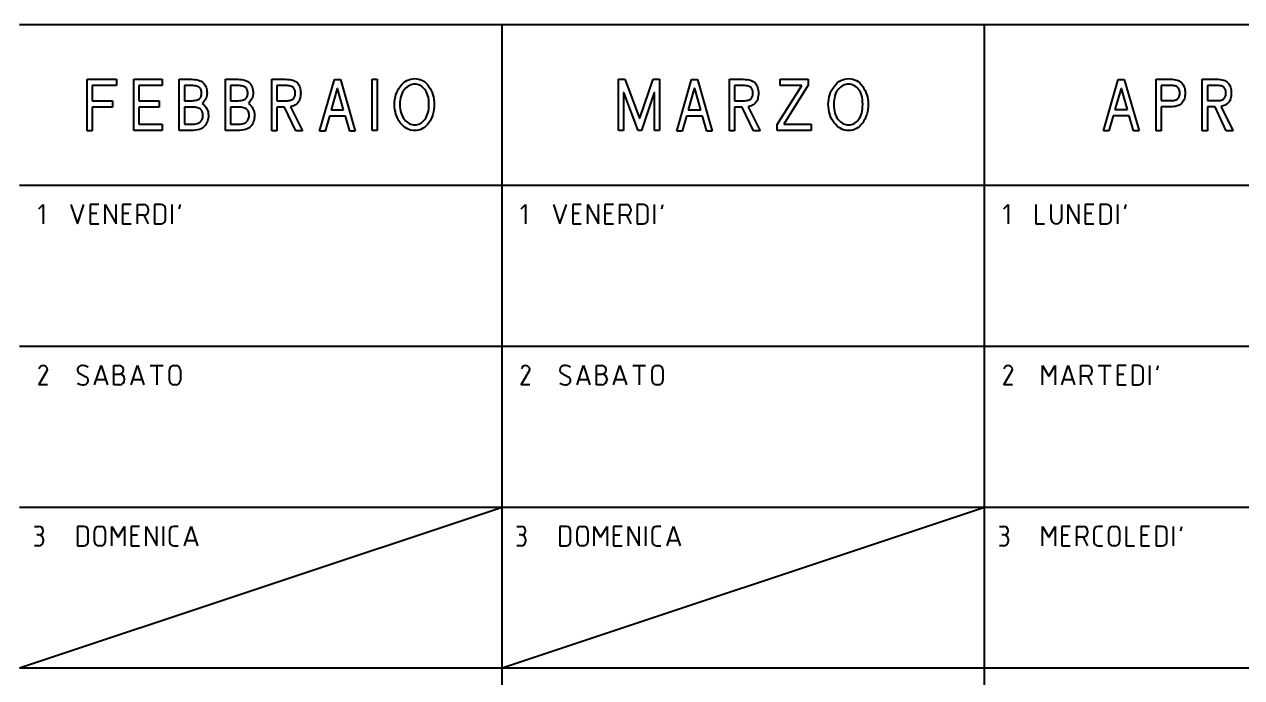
# Model space of a CAD drawing. Header units: millimetres. Extents: x 0 to 750, y -760 to 40.
# Drawn here: x 375.7 to 565, y -61.5 to 40 of the extents above; entities that cross this region are included whole.
import ezdxf

# ---------------------------------------------------------------- set-up
doc = ezdxf.new("R2010")
doc.units = ezdxf.units.MM
doc.layers.get('0').update_dxf_attribs({"lineweight": 40, "true_color": 0xffffff})

msp = doc.modelspace()

# ---------------------------------------------------------------- linework, layer by layer
for p, q in [((375, 40), (450, 40)), ((450, 40), (525, 40)), ((450, 15), (450, 40)), ((525, 40), (600, 40)), ((525, 15), (525, 40)), ((385.52, 23.44), (385.52, 31.47)), ((385.52, 31.47), (390.08, 31.47)), ((390.08, 30.52), (386.31, 30.52)), ((386.31, 30.52), (386.31, 28.13)), ((390.08, 31.47), (390.08, 30.52)), ((392.75, 23.51), (392.75, 31.47)), ((392.75, 31.47), (397.18, 31.47)), ((397.18, 30.52), (393.54, 30.52)), ((393.54, 30.52), (393.54, 28.13)), ((397.18, 31.47), (397.18, 30.52)), ((399.84, 23.51), (399.84, 31.46)), ((399.84, 31.46), (401.74, 31.46)), ((401.74, 30.49), (400.63, 30.49)), ((400.63, 30.49), (400.63, 28.13)), ((401.74, 31.46), (402.04, 31.45)), ((401.96, 30.49), (401.74, 30.49)), ((402.16, 30.47), (401.96, 30.49)), ((402.04, 31.45), (402.32, 31.43)), ((402.35, 30.45), (402.16, 30.47)), ((402.32, 31.43), (402.58, 31.38)), ((402.51, 30.42), (402.35, 30.45)), ((402.66, 30.37), (402.51, 30.42)), ((402.58, 31.38), (402.82, 31.32)), ((402.79, 30.32), (402.66, 30.37)), ((402.9, 30.26), (402.79, 30.32)), ((402.82, 31.32), (403.04, 31.25)), ((403.04, 31.25), (403.23, 31.16)), ((403.23, 31.16), (403.41, 31.05)), ((403.41, 31.05), (403.56, 30.92)), ((403.56, 30.92), (403.7, 30.77)), ((403.7, 30.77), (403.82, 30.62)), ((403.82, 30.62), (403.92, 30.44)), ((403.92, 30.44), (404, 30.25)), ((407.02, 23.51), (407.02, 31.46)), ((407.02, 31.46), (408.92, 31.46)), ((408.91, 30.49), (407.81, 30.49)), ((407.81, 30.49), (407.81, 28.13)), ((409.14, 30.49), (408.91, 30.49)), ((408.92, 31.46), (409.22, 31.45)), ((409.34, 30.47), (409.14, 30.49)), ((409.22, 31.45), (409.5, 31.43)), ((409.53, 30.45), (409.34, 30.47)), ((409.5, 31.43), (409.76, 31.38)), ((409.69, 30.42), (409.53, 30.45)), ((409.84, 30.37), (409.69, 30.42)), ((409.76, 31.38), (409.99, 31.32)), ((409.97, 30.32), (409.84, 30.37)), ((410.07, 30.26), (409.97, 30.32)), ((409.99, 31.32), (410.21, 31.25)), ((410.21, 31.25), (410.41, 31.16)), ((410.41, 31.16), (410.59, 31.05)), ((410.59, 31.05), (410.74, 30.92)), ((410.74, 30.92), (410.88, 30.77)), ((410.88, 30.77), (411, 30.62)), ((411, 30.62), (411.1, 30.44)), ((411.1, 30.44), (411.18, 30.25)), ((414.2, 23.44), (414.2, 31.46)), ((414.2, 31.46), (416.35, 31.46)), ((416.35, 30.49), (414.99, 30.49)), ((414.99, 30.49), (414.99, 28.13)), ((416.35, 31.46), (416.67, 31.45)), ((416.58, 30.49), (416.35, 30.49)), ((416.78, 30.47), (416.58, 30.49)), ((416.67, 31.45), (416.96, 31.42)), ((416.97, 30.45), (416.78, 30.47)), ((416.96, 31.42), (417.23, 31.38)), ((417.13, 30.41), (416.97, 30.45)), ((417.28, 30.37), (417.13, 30.41)), ((417.23, 31.38), (417.48, 31.32)), ((417.4, 30.31), (417.28, 30.37)), ((417.5, 30.24), (417.4, 30.31)), ((417.48, 31.32), (417.69, 31.24)), ((417.69, 31.24), (417.88, 31.14)), ((417.88, 31.14), (418.05, 31.02)), ((418.05, 31.02), (418.19, 30.89)), ((418.19, 30.89), (418.31, 30.74)), ((418.31, 30.74), (418.42, 30.58)), ((418.42, 30.58), (418.51, 30.4)), ((418.51, 30.4), (418.58, 30.21)), ((421.65, 23.43), (423.94, 31.43)), ((423.94, 31.43), (424.88, 31.43)), ((424.88, 31.43), (427.17, 23.43)), ((429.84, 23.49), (429.84, 31.49)), ((429.84, 31.49), (430.62, 31.49)), ((430.62, 31.49), (430.62, 23.49)), ((433.98, 30.06), (434.19, 30.37)), ((434.19, 30.37), (434.43, 30.65)), ((434.43, 30.65), (434.68, 30.89)), ((434.68, 30.89), (434.94, 31.1)), ((434.94, 31.1), (435.21, 31.27)), ((435.21, 31.27), (435.5, 31.4)), ((435.4, 30.39), (435.21, 30.25)), ((435.6, 30.51), (435.4, 30.39)), ((435.5, 31.4), (435.8, 31.49)), ((435.8, 30.59), (435.6, 30.51)), ((435.8, 31.49), (436.12, 31.55)), ((436.01, 30.66), (435.8, 30.59)), ((436.23, 30.7), (436.01, 30.66)), ((436.12, 31.55), (436.45, 31.57)), ((436.45, 30.71), (436.23, 30.7)), ((436.45, 31.57), (436.77, 31.55)), ((436.66, 30.7), (436.45, 30.71)), ((436.88, 30.66), (436.66, 30.7)), ((436.77, 31.55), (437.08, 31.49)), ((437.08, 30.59), (436.88, 30.66)), ((437.08, 31.49), (437.38, 31.4)), ((437.28, 30.51), (437.08, 30.59)), ((437.47, 30.39), (437.28, 30.51)), ((437.38, 31.4), (437.66, 31.27)), ((437.65, 30.25), (437.47, 30.39)), ((437.66, 31.27), (437.93, 31.1)), ((437.93, 31.1), (438.17, 30.89)), ((438.17, 30.89), (438.41, 30.65)), ((438.41, 30.65), (438.63, 30.37)), ((438.63, 30.37), (438.83, 30.06)), ((468.09, 23.49), (468.09, 31.49)), ((468.09, 31.49), (469.09, 31.49)), ((469.09, 31.49), (471.36, 25.44)), ((471.45, 25.44), (473.49, 31.49)), ((473.49, 31.49), (474.49, 31.49)), ((474.49, 31.49), (474.49, 23.49)), ((477.16, 23.43), (479.44, 31.43)), ((479.44, 31.43), (480.39, 31.43)), ((480.39, 31.43), (482.68, 23.43)), ((485.35, 23.44), (485.35, 31.46)), ((485.35, 31.46), (487.5, 31.46)), ((487.5, 30.49), (486.13, 30.49)), ((486.13, 30.49), (486.13, 28.13)), ((487.5, 31.46), (487.81, 31.45)), ((487.72, 30.49), (487.5, 30.49)), ((487.93, 30.47), (487.72, 30.49)), ((487.81, 31.45), (488.11, 31.42)), ((488.11, 30.45), (487.93, 30.47)), ((488.11, 31.42), (488.38, 31.38)), ((488.28, 30.41), (488.11, 30.45)), ((488.42, 30.37), (488.28, 30.41)), ((488.38, 31.38), (488.62, 31.32)), ((488.54, 30.31), (488.42, 30.37)), ((488.65, 30.24), (488.54, 30.31)), ((488.62, 31.32), (488.83, 31.24)), ((488.83, 31.24), (489.03, 31.14)), ((489.03, 31.14), (489.2, 31.02)), ((489.2, 31.02), (489.34, 30.89)), ((489.34, 30.89), (489.46, 30.74)), ((489.46, 30.74), (489.56, 30.58)), ((489.56, 30.58), (489.65, 30.4)), ((489.65, 30.4), (489.72, 30.21)), ((492.79, 24.44), (496.6, 30.49)), ((493.24, 31.46), (497.61, 31.46)), ((493.24, 30.49), (493.24, 31.46)), ((496.6, 30.49), (493.24, 30.49)), ((497.61, 30.53), (493.81, 24.47)), ((497.61, 31.46), (497.61, 30.53)), ((501.42, 30.06), (501.63, 30.37)), ((501.63, 30.37), (501.87, 30.65)), ((501.87, 30.65), (502.11, 30.89)), ((502.11, 30.89), (502.37, 31.1)), ((502.37, 31.1), (502.65, 31.27)), ((502.83, 30.39), (502.64, 30.25)), ((502.65, 31.27), (502.94, 31.4)), ((503.03, 30.51), (502.83, 30.39)), ((502.94, 31.4), (503.24, 31.49)), ((503.23, 30.59), (503.03, 30.51)), ((503.44, 30.66), (503.23, 30.59)), ((503.24, 31.49), (503.55, 31.55)), ((503.66, 30.7), (503.44, 30.66)), ((503.55, 31.55), (503.88, 31.57)), ((503.88, 30.71), (503.66, 30.7)), ((503.88, 31.57), (504.21, 31.55)), ((504.1, 30.7), (503.88, 30.71)), ((504.31, 30.66), (504.1, 30.7)), ((504.21, 31.55), (504.51, 31.49)), ((504.51, 30.59), (504.31, 30.66)), ((504.51, 31.49), (504.81, 31.4)), ((504.71, 30.51), (504.51, 30.59)), ((504.9, 30.39), (504.71, 30.51)), ((504.81, 31.4), (505.09, 31.27)), ((505.08, 30.25), (504.9, 30.39)), ((505.09, 31.27), (505.36, 31.1)), ((505.36, 31.1), (505.61, 30.89)), ((505.61, 30.89), (505.84, 30.65)), ((505.84, 30.65), (506.07, 30.37)), ((506.07, 30.37), (506.26, 30.06)), ((543.49, 23.45), (545.78, 31.45)), ((545.78, 31.45), (546.73, 31.45)), ((546.73, 31.45), (549.02, 23.45)), ((551.68, 23.46), (551.68, 31.48)), ((551.68, 31.48), (553.83, 31.48)), ((553.83, 30.51), (552.47, 30.51)), ((552.47, 30.51), (552.47, 28.15)), ((553.83, 31.48), (554.16, 31.47)), ((554.06, 30.51), (553.83, 30.51)), ((554.27, 30.49), (554.06, 30.51)), ((554.16, 31.47), (554.45, 31.45)), ((554.45, 30.47), (554.27, 30.49)), ((554.45, 31.45), (554.71, 31.4)), ((554.61, 30.43), (554.45, 30.47)), ((554.76, 30.39), (554.61, 30.43)), ((554.71, 31.4), (554.96, 31.34)), ((554.88, 30.33), (554.76, 30.39)), ((554.98, 30.26), (554.88, 30.33)), ((554.96, 31.34), (555.17, 31.26)), ((555.17, 31.26), (555.37, 31.16)), ((555.37, 31.16), (555.54, 31.04)), ((555.54, 31.04), (555.68, 30.91)), ((555.68, 30.91), (555.8, 30.76)), ((555.8, 30.76), (555.9, 30.6)), ((555.9, 30.6), (555.99, 30.42)), ((555.99, 30.42), (556.07, 30.23)), ((558.86, 23.46), (558.86, 31.48)), ((558.86, 31.48), (561.01, 31.48)), ((561.01, 30.51), (559.64, 30.51)), ((559.64, 30.51), (559.64, 28.15)), ((561.01, 31.48), (561.33, 31.47)), ((561.24, 30.51), (561.01, 30.51)), ((561.44, 30.49), (561.24, 30.51)), ((561.33, 31.47), (561.62, 31.45)), ((561.63, 30.47), (561.44, 30.49)), ((561.62, 31.45), (561.89, 31.4)), ((561.79, 30.43), (561.63, 30.47)), ((561.93, 30.39), (561.79, 30.43)), ((561.89, 31.4), (562.14, 31.34)), ((562.06, 30.33), (561.93, 30.39)), ((562.16, 30.26), (562.06, 30.33)), ((562.14, 31.34), (562.35, 31.26)), ((562.35, 31.26), (562.54, 31.16)), ((562.54, 31.16), (562.71, 31.04)), ((562.71, 31.04), (562.85, 30.91)), ((562.85, 30.91), (562.97, 30.76)), ((562.97, 30.76), (563.08, 30.6)), ((563.08, 30.6), (563.17, 30.42)), ((563.17, 30.42), (563.24, 30.23)), ((402.88, 28.36), (402.97, 28.43)), ((402.99, 30.19), (402.9, 30.26)), ((402.97, 28.43), (403.06, 28.51)), ((403.06, 30.11), (402.99, 30.19)), ((403.13, 30.02), (403.06, 30.11)), ((403.06, 28.51), (403.12, 28.6)), ((403.12, 28.6), (403.18, 28.7)), ((403.18, 29.92), (403.13, 30.02)), ((403.23, 29.82), (403.18, 29.92)), ((403.18, 28.7), (403.23, 28.81)), ((403.26, 29.7), (403.23, 29.82)), ((403.23, 28.81), (403.26, 28.92)), ((403.29, 29.58), (403.26, 29.7)), ((403.26, 28.92), (403.29, 29.04)), ((403.3, 29.45), (403.29, 29.58)), ((403.29, 29.04), (403.3, 29.17)), ((403.31, 29.31), (403.3, 29.45)), ((403.3, 29.17), (403.31, 29.31)), ((403.96, 28.49), (403.85, 28.29)), ((404.04, 28.69), (403.96, 28.49)), ((404, 30.25), (404.06, 30.04)), ((404.1, 28.9), (404.04, 28.69)), ((404.06, 30.04), (404.11, 29.82)), ((404.13, 29.11), (404.1, 28.9)), ((404.11, 29.82), (404.14, 29.58)), ((404.15, 29.33), (404.13, 29.11)), ((404.14, 29.58), (404.15, 29.33)), ((410.06, 28.36), (410.15, 28.43)), ((410.16, 30.19), (410.07, 30.26)), ((410.15, 28.43), (410.23, 28.51)), ((410.24, 30.11), (410.16, 30.19)), ((410.23, 28.51), (410.3, 28.6)), ((410.31, 30.02), (410.24, 30.11)), ((410.3, 28.6), (410.35, 28.7)), ((410.36, 29.92), (410.31, 30.02)), ((410.35, 28.7), (410.41, 28.81)), ((410.41, 29.82), (410.36, 29.92)), ((410.44, 29.7), (410.41, 29.82)), ((410.41, 28.81), (410.44, 28.92)), ((410.46, 29.58), (410.44, 29.7)), ((410.44, 28.92), (410.46, 29.04)), ((410.48, 29.45), (410.46, 29.58)), ((410.46, 29.04), (410.48, 29.17)), ((410.49, 29.31), (410.48, 29.45)), ((410.48, 29.17), (410.49, 29.31)), ((411.14, 28.49), (411.03, 28.29)), ((411.22, 28.69), (411.14, 28.49)), ((411.18, 30.25), (411.24, 30.04)), ((411.28, 28.9), (411.22, 28.69)), ((411.24, 30.04), (411.29, 29.82)), ((411.31, 29.11), (411.28, 28.9)), ((411.29, 29.82), (411.32, 29.58)), ((411.33, 29.33), (411.31, 29.11)), ((411.32, 29.58), (411.33, 29.33)), ((417.59, 30.17), (417.5, 30.24)), ((417.5, 28.38), (417.59, 28.45)), ((417.65, 30.08), (417.59, 30.17)), ((417.59, 28.45), (417.65, 28.54)), ((417.71, 29.99), (417.65, 30.08)), ((417.65, 28.54), (417.71, 28.63)), ((417.76, 29.89), (417.71, 29.99)), ((417.71, 28.63), (417.76, 28.73)), ((417.8, 29.79), (417.76, 29.89)), ((417.76, 28.73), (417.8, 28.83)), ((417.83, 29.68), (417.8, 29.79)), ((417.8, 28.83), (417.83, 28.94)), ((417.86, 29.56), (417.83, 29.68)), ((417.83, 28.94), (417.86, 29.06)), ((417.87, 29.44), (417.86, 29.56)), ((417.86, 29.06), (417.87, 29.18)), ((417.87, 29.31), (417.87, 29.44)), ((417.87, 29.18), (417.87, 29.31)), ((418.6, 28.43), (418.54, 28.25)), ((418.58, 30.21), (418.64, 30.01)), ((418.65, 28.63), (418.6, 28.43)), ((418.64, 30.01), (418.68, 29.79)), ((418.68, 28.84), (418.65, 28.63)), ((418.68, 29.79), (418.7, 29.56)), ((418.7, 29.07), (418.68, 28.84)), ((418.7, 29.56), (418.71, 29.31)), ((418.71, 29.31), (418.7, 29.07)), ((424.38, 30.03), (423.43, 26.73)), ((424.44, 30.03), (424.38, 30.03)), ((425.38, 26.73), (424.44, 30.03)), ((433.35, 28.35), (433.42, 28.72)), ((433.42, 28.72), (433.51, 29.07)), ((433.51, 29.07), (433.64, 29.41)), ((433.64, 29.41), (433.8, 29.74)), ((433.8, 29.74), (433.98, 30.06)), ((434.23, 28.61), (434.17, 28.29)), ((434.31, 28.91), (434.23, 28.61)), ((434.41, 29.19), (434.31, 28.91)), ((434.53, 29.45), (434.41, 29.19)), ((434.67, 29.69), (434.53, 29.45)), ((434.84, 29.9), (434.67, 29.69)), ((435.02, 30.09), (434.84, 29.9)), ((435.21, 30.25), (435.02, 30.09)), ((437.82, 30.09), (437.65, 30.25)), ((437.99, 29.9), (437.82, 30.09)), ((438.14, 29.69), (437.99, 29.9)), ((438.27, 29.45), (438.14, 29.69)), ((438.38, 29.2), (438.27, 29.45)), ((438.47, 28.92), (438.38, 29.2)), ((438.55, 28.62), (438.47, 28.92)), ((438.6, 28.3), (438.55, 28.62)), ((438.83, 30.06), (439, 29.74)), ((439, 29.74), (439.15, 29.41)), ((439.15, 29.41), (439.26, 29.07)), ((439.26, 29.07), (439.36, 28.72)), ((439.36, 28.72), (439.42, 28.35)), ((468.93, 29.41), (468.88, 29.41)), ((468.88, 29.41), (468.88, 23.49)), ((471.14, 23.52), (468.93, 29.41)), ((473.65, 29.41), (471.67, 23.52)), ((473.71, 29.41), (473.65, 29.41)), ((473.71, 23.49), (473.71, 29.41)), ((479.89, 30.03), (478.94, 26.73)), ((479.95, 30.03), (479.89, 30.03)), ((480.89, 26.73), (479.95, 30.03)), ((488.73, 30.17), (488.65, 30.24)), ((488.65, 28.38), (488.73, 28.45)), ((488.79, 30.08), (488.73, 30.17)), ((488.73, 28.45), (488.79, 28.54)), ((488.85, 29.99), (488.79, 30.08)), ((488.79, 28.54), (488.85, 28.63)), ((488.9, 29.89), (488.85, 29.99)), ((488.85, 28.63), (488.9, 28.73)), ((488.94, 29.79), (488.9, 29.89)), ((488.9, 28.73), (488.94, 28.83)), ((488.98, 29.68), (488.94, 29.79)), ((488.94, 28.83), (488.98, 28.94)), ((489, 29.56), (488.98, 29.68)), ((488.98, 28.94), (489, 29.06)), ((489.01, 29.44), (489, 29.56)), ((489, 29.06), (489.01, 29.18)), ((489.01, 29.31), (489.01, 29.44)), ((489.01, 29.18), (489.01, 29.31)), ((489.75, 28.43), (489.69, 28.25)), ((489.72, 30.21), (489.78, 30.01)), ((489.79, 28.63), (489.75, 28.43)), ((489.78, 30.01), (489.82, 29.79)), ((489.83, 28.84), (489.79, 28.63)), ((489.82, 29.79), (489.85, 29.56)), ((489.85, 29.07), (489.83, 28.84)), ((489.85, 29.56), (489.86, 29.31)), ((489.86, 29.31), (489.85, 29.07)), ((500.78, 28.35), (500.85, 28.72)), ((500.85, 28.72), (500.95, 29.07)), ((500.95, 29.07), (501.08, 29.41)), ((501.08, 29.41), (501.24, 29.74)), ((501.24, 29.74), (501.42, 30.06)), ((501.66, 28.61), (501.61, 28.29)), ((501.74, 28.91), (501.66, 28.61)), ((501.84, 29.19), (501.74, 28.91)), ((501.96, 29.45), (501.84, 29.19)), ((502.11, 29.69), (501.96, 29.45)), ((502.27, 29.9), (502.11, 29.69)), ((502.45, 30.09), (502.27, 29.9)), ((502.64, 30.25), (502.45, 30.09)), ((505.25, 30.09), (505.08, 30.25)), ((505.42, 29.9), (505.25, 30.09)), ((505.57, 29.69), (505.42, 29.9)), ((505.71, 29.45), (505.57, 29.69)), ((505.82, 29.2), (505.71, 29.45)), ((505.91, 28.92), (505.82, 29.2)), ((505.98, 28.62), (505.91, 28.92)), ((506.03, 28.3), (505.98, 28.62)), ((506.26, 30.06), (506.43, 29.74)), ((506.43, 29.74), (506.58, 29.41)), ((506.58, 29.41), (506.7, 29.07)), ((506.7, 29.07), (506.79, 28.72)), ((506.79, 28.72), (506.86, 28.35)), ((546.22, 30.05), (545.28, 26.75)), ((546.28, 30.05), (546.22, 30.05)), ((547.23, 26.75), (546.28, 30.05)), ((554.88, 28.33), (554.98, 28.4)), ((555.07, 30.19), (554.98, 30.26)), ((554.98, 28.4), (555.07, 28.47)), ((555.13, 30.1), (555.07, 30.19)), ((555.07, 28.47), (555.13, 28.56)), ((555.19, 30.01), (555.13, 30.1)), ((555.13, 28.56), (555.19, 28.65)), ((555.24, 29.91), (555.19, 30.01)), ((555.19, 28.65), (555.24, 28.75)), ((555.28, 29.81), (555.24, 29.91)), ((555.24, 28.75), (555.28, 28.85)), ((555.31, 29.7), (555.28, 29.81)), ((555.28, 28.85), (555.31, 28.96)), ((555.34, 29.58), (555.31, 29.7)), ((555.31, 28.96), (555.34, 29.08)), ((555.35, 29.46), (555.34, 29.58)), ((555.34, 29.08), (555.35, 29.2)), ((555.35, 29.33), (555.35, 29.46)), ((555.35, 29.2), (555.35, 29.33)), ((556.07, 28.43), (555.99, 28.24)), ((556.07, 30.23), (556.12, 30.03)), ((556.12, 28.63), (556.07, 28.43)), ((556.12, 30.03), (556.16, 29.81)), ((556.16, 28.85), (556.12, 28.63)), ((556.16, 29.81), (556.18, 29.58)), ((556.18, 29.08), (556.16, 28.85)), ((556.18, 29.58), (556.19, 29.33)), ((556.19, 29.33), (556.18, 29.08)), ((562.06, 28.33), (562.16, 28.4)), ((562.25, 30.19), (562.16, 30.26)), ((562.16, 28.4), (562.25, 28.47)), ((562.31, 30.1), (562.25, 30.19)), ((562.25, 28.47), (562.31, 28.56)), ((562.37, 30.01), (562.31, 30.1)), ((562.31, 28.56), (562.37, 28.65)), ((562.42, 29.91), (562.37, 30.01)), ((562.37, 28.65), (562.42, 28.75)), ((562.46, 29.81), (562.42, 29.91)), ((562.42, 28.75), (562.46, 28.85)), ((562.49, 29.7), (562.46, 29.81)), ((562.46, 28.85), (562.49, 28.96)), ((562.51, 29.58), (562.49, 29.7)), ((562.49, 28.96), (562.51, 29.08)), ((562.53, 29.46), (562.51, 29.58)), ((562.51, 29.08), (562.53, 29.2)), ((562.53, 29.33), (562.53, 29.46)), ((562.53, 29.2), (562.53, 29.33)), ((563.26, 28.45), (563.2, 28.27)), ((563.24, 30.23), (563.3, 30.03)), ((563.31, 28.65), (563.26, 28.45)), ((563.3, 30.03), (563.34, 29.81)), ((563.34, 28.86), (563.31, 28.65)), ((563.34, 29.81), (563.36, 29.58)), ((563.36, 29.09), (563.34, 28.86)), ((563.36, 29.58), (563.37, 29.33)), ((563.37, 29.33), (563.36, 29.09)), ((386.31, 28.13), (389.46, 28.13)), ((389.46, 27.16), (386.31, 27.16)), ((386.31, 27.16), (386.31, 23.44)), ((389.46, 28.13), (389.46, 27.16)), ((393.54, 28.13), (396.69, 28.13)), ((396.69, 27.16), (393.54, 27.16)), ((393.54, 27.16), (393.54, 24.47)), ((396.69, 28.13), (396.69, 27.16)), ((400.63, 28.13), (401.57, 28.13)), ((401.57, 27.16), (400.63, 27.16)), ((400.63, 27.16), (400.63, 24.47)), ((401.57, 28.13), (401.83, 28.13)), ((401.83, 27.16), (401.57, 27.16)), ((401.83, 28.13), (402.06, 28.15)), ((402.06, 27.14), (401.83, 27.16)), ((402.06, 28.15), (402.27, 28.17)), ((402.28, 27.12), (402.06, 27.14)), ((402.27, 28.17), (402.46, 28.2)), ((402.48, 27.08), (402.28, 27.12)), ((402.46, 28.2), (402.62, 28.25)), ((402.66, 27.04), (402.48, 27.08)), ((402.62, 28.25), (402.76, 28.3)), ((402.82, 26.99), (402.66, 27.04)), ((402.76, 28.3), (402.88, 28.36)), ((402.96, 26.92), (402.82, 26.99)), ((403.08, 26.85), (402.96, 26.92)), ((403.18, 26.77), (403.08, 26.85)), ((403.27, 26.67), (403.18, 26.77)), ((403.35, 26.57), (403.27, 26.67)), ((403.41, 26.45), (403.35, 26.57)), ((403.58, 27.91), (403.4, 27.72)), ((403.4, 27.72), (403.63, 27.53)), ((403.73, 28.1), (403.58, 27.91)), ((403.63, 27.53), (403.82, 27.33)), ((403.85, 28.29), (403.73, 28.1)), ((403.82, 27.33), (403.98, 27.12)), ((403.98, 27.12), (404.12, 26.9)), ((404.12, 26.9), (404.22, 26.66)), ((404.22, 26.66), (404.3, 26.42)), ((407.81, 28.13), (408.75, 28.13)), ((408.75, 27.16), (407.81, 27.16)), ((407.81, 27.16), (407.81, 24.47)), ((408.75, 28.13), (409, 28.13)), ((409, 27.16), (408.75, 27.16)), ((409, 28.13), (409.24, 28.15)), ((409.24, 27.14), (409, 27.16)), ((409.24, 28.15), (409.44, 28.17)), ((409.46, 27.12), (409.24, 27.14)), ((409.44, 28.17), (409.64, 28.2)), ((409.66, 27.08), (409.46, 27.12)), ((409.64, 28.2), (409.8, 28.25)), ((409.84, 27.04), (409.66, 27.08)), ((409.8, 28.25), (409.94, 28.3)), ((410, 26.99), (409.84, 27.04)), ((409.94, 28.3), (410.06, 28.36)), ((410.14, 26.92), (410, 26.99)), ((410.26, 26.85), (410.14, 26.92)), ((410.36, 26.77), (410.26, 26.85)), ((410.45, 26.67), (410.36, 26.77)), ((410.53, 26.57), (410.45, 26.67)), ((410.59, 26.45), (410.53, 26.57)), ((410.75, 27.91), (410.58, 27.72)), ((410.58, 27.72), (410.81, 27.53)), ((410.91, 28.1), (410.75, 27.91)), ((410.81, 27.53), (411, 27.33)), ((411.03, 28.29), (410.91, 28.1)), ((411, 27.33), (411.16, 27.12)), ((411.16, 27.12), (411.29, 26.9)), ((411.29, 26.9), (411.4, 26.66)), ((411.4, 26.66), (411.48, 26.42)), ((414.99, 28.13), (416.35, 28.13)), ((416.18, 27.16), (414.99, 27.16)), ((414.99, 27.16), (414.99, 23.44)), ((417.93, 23.44), (416.18, 27.16)), ((416.35, 28.13), (416.58, 28.13)), ((416.58, 28.13), (416.78, 28.15)), ((416.78, 28.15), (416.97, 28.17)), ((416.97, 28.17), (417.13, 28.21)), ((417.28, 27.25), (417.1, 27.21)), ((417.1, 27.21), (418.98, 23.44)), ((417.13, 28.21), (417.28, 28.26)), ((417.28, 28.26), (417.4, 28.31)), ((417.45, 27.3), (417.28, 27.25)), ((417.4, 28.31), (417.5, 28.38)), ((417.61, 27.36), (417.45, 27.3)), ((417.76, 27.43), (417.61, 27.36)), ((417.9, 27.51), (417.76, 27.43)), ((418.03, 27.6), (417.9, 27.51)), ((418.16, 27.71), (418.03, 27.6)), ((418.27, 27.82), (418.16, 27.71)), ((418.38, 27.95), (418.27, 27.82)), ((418.46, 28.09), (418.38, 27.95)), ((418.54, 28.25), (418.46, 28.09)), ((423.43, 26.73), (425.38, 26.73)), ((433.29, 27.59), (433.3, 27.98)), ((433.3, 27.18), (433.29, 27.59)), ((433.3, 27.98), (433.35, 28.35)), ((433.35, 26.78), (433.3, 27.18)), ((433.42, 26.39), (433.35, 26.78)), ((434.14, 27.95), (434.13, 27.58)), ((434.13, 27.58), (434.14, 27.2)), ((434.17, 28.29), (434.14, 27.95)), ((434.14, 27.2), (434.17, 26.85)), ((434.17, 26.85), (434.23, 26.52)), ((434.23, 26.52), (434.31, 26.21)), ((438.47, 26.22), (438.55, 26.52)), ((438.55, 26.52), (438.6, 26.86)), ((438.63, 27.95), (438.6, 28.3)), ((438.6, 26.86), (438.63, 27.21)), ((438.64, 27.59), (438.63, 27.95)), ((438.63, 27.21), (438.64, 27.59)), ((439.42, 26.77), (439.36, 26.39)), ((439.42, 28.35), (439.46, 27.97)), ((439.46, 27.17), (439.42, 26.77)), ((439.46, 27.97), (439.48, 27.58)), ((439.48, 27.58), (439.46, 27.17)), ((478.94, 26.73), (480.89, 26.73)), ((486.13, 28.13), (487.5, 28.13)), ((487.33, 27.16), (486.13, 27.16)), ((486.13, 27.16), (486.13, 23.44)), ((489.08, 23.44), (487.33, 27.16)), ((487.5, 28.13), (487.72, 28.13)), ((487.72, 28.13), (487.93, 28.15)), ((487.93, 28.15), (488.11, 28.17)), ((488.11, 28.17), (488.28, 28.21)), ((488.42, 27.25), (488.24, 27.21)), ((488.24, 27.21), (490.13, 23.44)), ((488.28, 28.21), (488.42, 28.26)), ((488.42, 28.26), (488.54, 28.31)), ((488.59, 27.3), (488.42, 27.25)), ((488.54, 28.31), (488.65, 28.38)), ((488.75, 27.36), (488.59, 27.3)), ((488.9, 27.43), (488.75, 27.36)), ((489.05, 27.51), (488.9, 27.43)), ((489.18, 27.6), (489.05, 27.51)), ((489.3, 27.71), (489.18, 27.6)), ((489.42, 27.82), (489.3, 27.71)), ((489.52, 27.95), (489.42, 27.82)), ((489.61, 28.09), (489.52, 27.95)), ((489.69, 28.25), (489.61, 28.09)), ((500.72, 27.59), (500.74, 27.98)), ((500.74, 27.18), (500.72, 27.59)), ((500.74, 27.98), (500.78, 28.35)), ((500.78, 26.78), (500.74, 27.18)), ((500.85, 26.39), (500.78, 26.78)), ((501.57, 27.95), (501.56, 27.58)), ((501.56, 27.58), (501.57, 27.2)), ((501.61, 28.29), (501.57, 27.95)), ((501.57, 27.2), (501.61, 26.85)), ((501.61, 26.85), (501.66, 26.52)), ((501.66, 26.52), (501.74, 26.21)), ((505.91, 26.22), (505.98, 26.52)), ((505.98, 26.52), (506.03, 26.86)), ((506.06, 27.95), (506.03, 28.3)), ((506.03, 26.86), (506.06, 27.21)), ((506.07, 27.59), (506.06, 27.95)), ((506.06, 27.21), (506.07, 27.59)), ((506.86, 26.77), (506.79, 26.39)), ((506.86, 28.35), (506.9, 27.97)), ((506.9, 27.17), (506.86, 26.77)), ((506.9, 27.97), (506.91, 27.58)), ((506.91, 27.58), (506.9, 27.17)), ((545.28, 26.75), (547.23, 26.75)), ((552.47, 28.15), (553.83, 28.15)), ((553.83, 27.18), (552.47, 27.18)), ((552.47, 27.18), (552.47, 23.46)), ((553.83, 28.15), (554.06, 28.15)), ((554.15, 27.19), (553.83, 27.18)), ((554.06, 28.15), (554.27, 28.17)), ((554.44, 27.22), (554.15, 27.19)), ((554.27, 28.17), (554.45, 28.19)), ((554.71, 27.26), (554.44, 27.22)), ((554.45, 28.19), (554.61, 28.23)), ((554.61, 28.23), (554.76, 28.28)), ((554.95, 27.32), (554.71, 27.26)), ((554.76, 28.28), (554.88, 28.33)), ((555.17, 27.4), (554.95, 27.32)), ((555.36, 27.5), (555.17, 27.4)), ((555.53, 27.62), (555.36, 27.5)), ((555.68, 27.75), (555.53, 27.62)), ((555.8, 27.9), (555.68, 27.75)), ((555.9, 28.06), (555.8, 27.9)), ((555.99, 28.24), (555.9, 28.06)), ((559.64, 28.15), (561.01, 28.15)), ((560.84, 27.18), (559.64, 27.18)), ((559.64, 27.18), (559.64, 23.46)), ((562.59, 23.46), (560.84, 27.18)), ((561.01, 28.15), (561.24, 28.15)), ((561.24, 28.15), (561.44, 28.17)), ((561.44, 28.17), (561.63, 28.19)), ((561.63, 28.19), (561.79, 28.23)), ((561.94, 27.27), (561.76, 27.23)), ((561.76, 27.23), (563.64, 23.46)), ((561.79, 28.23), (561.93, 28.28)), ((561.93, 28.28), (562.06, 28.33)), ((562.11, 27.32), (561.94, 27.27)), ((562.27, 27.38), (562.11, 27.32)), ((562.42, 27.45), (562.27, 27.38)), ((562.56, 27.53), (562.42, 27.45)), ((562.69, 27.62), (562.56, 27.53)), ((562.82, 27.73), (562.69, 27.62)), ((562.93, 27.84), (562.82, 27.73)), ((563.04, 27.97), (562.93, 27.84)), ((563.12, 28.11), (563.04, 27.97)), ((563.2, 28.27), (563.12, 28.11)), ((402.61, 24.58), (402.79, 24.64)), ((402.79, 24.64), (402.94, 24.71)), ((402.94, 24.71), (403.07, 24.8)), ((403.07, 24.8), (403.16, 24.9)), ((403.16, 24.9), (403.25, 25)), ((403.25, 25), (403.32, 25.12)), ((403.32, 25.12), (403.38, 25.23)), ((403.38, 25.23), (403.43, 25.35)), ((403.46, 26.32), (403.41, 26.45)), ((403.43, 25.35), (403.47, 25.48)), ((403.49, 26.19), (403.46, 26.32)), ((403.47, 25.48), (403.5, 25.61)), ((403.51, 26.04), (403.49, 26.19)), ((403.5, 25.61), (403.51, 25.74)), ((403.52, 25.88), (403.51, 26.04)), ((403.51, 25.74), (403.52, 25.88)), ((404.13, 24.73), (404.03, 24.53)), ((404.21, 24.94), (404.13, 24.73)), ((404.27, 25.16), (404.21, 24.94)), ((404.32, 25.39), (404.27, 25.16)), ((404.3, 26.42), (404.34, 26.16)), ((404.35, 25.63), (404.32, 25.39)), ((404.34, 26.16), (404.36, 25.89)), ((404.36, 25.89), (404.35, 25.63)), ((409.79, 24.58), (409.97, 24.64)), ((409.97, 24.64), (410.12, 24.71)), ((410.12, 24.71), (410.24, 24.8)), ((410.24, 24.8), (410.34, 24.9)), ((410.34, 24.9), (410.42, 25)), ((410.42, 25), (410.5, 25.12)), ((410.5, 25.12), (410.56, 25.23)), ((410.56, 25.23), (410.61, 25.35)), ((410.64, 26.32), (410.59, 26.45)), ((410.61, 25.35), (410.65, 25.48)), ((410.67, 26.19), (410.64, 26.32)), ((410.65, 25.48), (410.68, 25.61)), ((410.69, 26.04), (410.67, 26.19)), ((410.68, 25.61), (410.69, 25.74)), ((410.7, 25.88), (410.69, 26.04)), ((410.69, 25.74), (410.7, 25.88)), ((411.31, 24.73), (411.21, 24.53)), ((411.39, 24.94), (411.31, 24.73)), ((411.45, 25.16), (411.39, 24.94)), ((411.5, 25.39), (411.45, 25.16)), ((411.48, 26.42), (411.52, 26.16)), ((411.53, 25.63), (411.5, 25.39)), ((411.52, 26.16), (411.53, 25.89)), ((411.53, 25.89), (411.53, 25.63)), ((423.16, 25.76), (422.5, 23.43)), ((425.66, 25.76), (423.16, 25.76)), ((426.32, 23.43), (425.66, 25.76)), ((433.51, 26.03), (433.42, 26.39)), ((433.64, 25.67), (433.51, 26.03)), ((433.8, 25.34), (433.64, 25.67)), ((433.98, 25.01), (433.8, 25.34)), ((434.19, 24.71), (433.98, 25.01)), ((434.43, 24.42), (434.19, 24.71)), ((434.31, 26.21), (434.41, 25.93)), ((434.41, 25.93), (434.53, 25.66)), ((434.53, 25.66), (434.67, 25.42)), ((434.67, 25.42), (434.84, 25.2)), ((434.84, 25.2), (435.02, 25)), ((435.02, 25), (435.21, 24.84)), ((435.21, 24.84), (435.4, 24.69)), ((435.4, 24.69), (435.6, 24.57)), ((437.28, 24.57), (437.47, 24.69)), ((437.47, 24.69), (437.65, 24.84)), ((437.65, 24.84), (437.82, 25)), ((437.82, 25), (437.99, 25.2)), ((437.99, 25.2), (438.14, 25.42)), ((438.14, 25.42), (438.27, 25.66)), ((438.27, 25.66), (438.38, 25.93)), ((438.38, 25.93), (438.47, 26.22)), ((438.63, 24.71), (438.41, 24.42)), ((438.83, 25.01), (438.63, 24.71)), ((439, 25.34), (438.83, 25.01)), ((439.15, 25.67), (439, 25.34)), ((439.26, 26.02), (439.15, 25.67)), ((439.36, 26.39), (439.26, 26.02)), ((471.36, 25.44), (471.45, 25.44)), ((478.67, 25.76), (478.01, 23.43)), ((481.16, 25.76), (478.67, 25.76)), ((481.83, 23.43), (481.16, 25.76)), ((500.95, 26.03), (500.85, 26.39)), ((501.08, 25.67), (500.95, 26.03)), ((501.24, 25.34), (501.08, 25.67)), ((501.42, 25.01), (501.24, 25.34)), ((501.63, 24.71), (501.42, 25.01)), ((501.87, 24.42), (501.63, 24.71)), ((501.74, 26.21), (501.84, 25.93)), ((501.84, 25.93), (501.96, 25.66)), ((501.96, 25.66), (502.11, 25.42)), ((502.11, 25.42), (502.27, 25.2)), ((502.27, 25.2), (502.45, 25)), ((502.45, 25), (502.64, 24.84)), ((502.64, 24.84), (502.83, 24.69)), ((502.83, 24.69), (503.03, 24.57)), ((504.71, 24.57), (504.9, 24.69)), ((504.9, 24.69), (505.08, 24.84)), ((505.08, 24.84), (505.25, 25)), ((505.25, 25), (505.42, 25.2)), ((505.42, 25.2), (505.57, 25.42)), ((505.57, 25.42), (505.71, 25.66)), ((505.71, 25.66), (505.82, 25.93)), ((505.82, 25.93), (505.91, 26.22)), ((506.07, 24.71), (505.84, 24.42)), ((506.26, 25.01), (506.07, 24.71)), ((506.43, 25.34), (506.26, 25.01)), ((506.58, 25.67), (506.43, 25.34)), ((506.7, 26.02), (506.58, 25.67)), ((506.79, 26.39), (506.7, 26.02)), ((545.01, 25.78), (544.34, 23.45)), ((547.5, 25.78), (545.01, 25.78)), ((548.17, 23.45), (547.5, 25.78)), ((386.31, 23.44), (385.52, 23.44)), ((397.18, 23.51), (392.75, 23.51)), ((393.54, 24.47), (397.18, 24.47)), ((397.18, 24.47), (397.18, 23.51)), ((401.67, 23.51), (399.84, 23.51)), ((400.63, 24.47), (401.67, 24.47)), ((401.67, 24.47), (401.94, 24.48)), ((402.04, 23.52), (401.67, 23.51)), ((401.94, 24.48), (402.19, 24.5)), ((402.37, 23.55), (402.04, 23.52)), ((402.19, 24.5), (402.42, 24.53)), ((402.68, 23.6), (402.37, 23.55)), ((402.42, 24.53), (402.61, 24.58)), ((402.96, 23.67), (402.68, 23.6)), ((403.21, 23.77), (402.96, 23.67)), ((403.42, 23.88), (403.21, 23.77)), ((403.61, 24.02), (403.42, 23.88)), ((403.77, 24.17), (403.61, 24.02)), ((403.91, 24.35), (403.77, 24.17)), ((404.03, 24.53), (403.91, 24.35)), ((408.85, 23.51), (407.02, 23.51)), ((407.81, 24.47), (408.85, 24.47)), ((408.85, 24.47), (409.12, 24.48)), ((409.22, 23.52), (408.85, 23.51)), ((409.12, 24.48), (409.37, 24.5)), ((409.55, 23.55), (409.22, 23.52)), ((409.37, 24.5), (409.6, 24.53)), ((409.86, 23.6), (409.55, 23.55)), ((409.6, 24.53), (409.79, 24.58)), ((410.13, 23.67), (409.86, 23.6)), ((410.39, 23.77), (410.13, 23.67)), ((410.6, 23.88), (410.39, 23.77)), ((410.79, 24.02), (410.6, 23.88)), ((410.95, 24.17), (410.79, 24.02)), ((411.09, 24.35), (410.95, 24.17)), ((411.21, 24.53), (411.09, 24.35)), ((414.99, 23.44), (414.2, 23.44)), ((418.98, 23.44), (417.93, 23.44)), ((422.5, 23.43), (421.65, 23.43)), ((427.17, 23.43), (426.32, 23.43)), ((430.62, 23.49), (429.84, 23.49)), ((434.68, 24.18), (434.43, 24.42)), ((434.94, 23.97), (434.68, 24.18)), ((435.21, 23.81), (434.94, 23.97)), ((435.5, 23.67), (435.21, 23.81)), ((435.8, 23.58), (435.5, 23.67)), ((435.6, 24.57), (435.8, 24.48)), ((435.8, 24.48), (436.01, 24.42)), ((436.12, 23.52), (435.8, 23.58)), ((436.01, 24.42), (436.23, 24.38)), ((436.45, 23.51), (436.12, 23.52)), ((436.23, 24.38), (436.45, 24.37)), ((436.45, 24.37), (436.66, 24.38)), ((436.77, 23.52), (436.45, 23.51)), ((436.66, 24.38), (436.88, 24.42)), ((437.08, 23.58), (436.77, 23.52)), ((436.88, 24.42), (437.08, 24.48)), ((437.08, 24.48), (437.28, 24.57)), ((437.38, 23.67), (437.08, 23.58)), ((437.66, 23.81), (437.38, 23.67)), ((437.93, 23.97), (437.66, 23.81)), ((438.17, 24.18), (437.93, 23.97)), ((438.41, 24.42), (438.17, 24.18)), ((468.88, 23.49), (468.09, 23.49)), ((471.67, 23.52), (471.14, 23.52)), ((474.49, 23.49), (473.71, 23.49)), ((478.01, 23.43), (477.16, 23.43)), ((482.68, 23.43), (481.83, 23.43)), ((486.13, 23.44), (485.35, 23.44)), ((490.13, 23.44), (489.08, 23.44)), ((492.79, 23.51), (492.79, 24.44)), ((498.06, 23.51), (492.79, 23.51)), ((493.81, 24.47), (498.06, 24.47)), ((498.06, 24.47), (498.06, 23.51)), ((502.11, 24.18), (501.87, 24.42)), ((502.37, 23.97), (502.11, 24.18)), ((502.65, 23.81), (502.37, 23.97)), ((502.94, 23.67), (502.65, 23.81)), ((503.24, 23.58), (502.94, 23.67)), ((503.03, 24.57), (503.23, 24.48)), ((503.23, 24.48), (503.44, 24.42)), ((503.55, 23.52), (503.24, 23.58)), ((503.44, 24.42), (503.66, 24.38)), ((503.88, 23.51), (503.55, 23.52)), ((503.66, 24.38), (503.88, 24.37)), ((503.88, 24.37), (504.1, 24.38)), ((504.21, 23.52), (503.88, 23.51)), ((504.1, 24.38), (504.31, 24.42)), ((504.51, 23.58), (504.21, 23.52)), ((504.31, 24.42), (504.51, 24.48)), ((504.51, 24.48), (504.71, 24.57)), ((504.81, 23.67), (504.51, 23.58)), ((505.09, 23.81), (504.81, 23.67)), ((505.36, 23.97), (505.09, 23.81)), ((505.61, 24.18), (505.36, 23.97)), ((505.84, 24.42), (505.61, 24.18)), ((544.34, 23.45), (543.49, 23.45)), ((549.02, 23.45), (548.17, 23.45)), ((552.47, 23.46), (551.68, 23.46)), ((559.64, 23.46), (558.86, 23.46)), ((563.64, 23.46), (562.59, 23.46)), ((375, 15), (450, 15)), ((450, 15), (525, 15)), ((450, -10), (450, 15)), ((525, 15), (600, 15)), ((525, -10), (525, 15)), ((378, 11.33), (378.67, 12)), ((378.67, 12), (378.67, 9)), ((383, 12), (384, 9)), ((384, 9), (385, 12)), ((387.33, 12), (386, 12)), ((386, 12), (386, 9)), ((388.33, 9), (388.33, 12)), ((388.33, 12), (390, 9)), ((390, 9), (390, 12)), ((392.33, 12), (391, 12)), ((391, 12), (391, 9)), ((393.33, 9), (393.33, 12)), ((393.33, 12), (394.33, 12)), ((397, 12), (396, 12)), ((396, 12), (396, 9)), ((398.67, 12), (398.67, 9)), ((399.83, 11.33), (400, 12)), ((453, 11.33), (453.67, 12)), ((453.67, 12), (453.67, 9)), ((458, 12), (459, 9)), ((459, 9), (460, 12)), ((462.33, 12), (461, 12)), ((461, 12), (461, 9)), ((463.33, 9), (463.33, 12)), ((463.33, 12), (465, 9)), ((465, 9), (465, 12)), ((467.33, 12), (466, 12)), ((466, 12), (466, 9)), ((468.33, 9), (468.33, 12)), ((468.33, 12), (469.33, 12)), ((472, 12), (471, 12)), ((471, 12), (471, 9)), ((473.67, 12), (473.67, 9)), ((474.83, 11.33), (475, 12)), ((528, 11.33), (528.67, 12)), ((528.67, 12), (528.67, 9)), ((533, 12), (533, 9)), ((535.33, 12), (535.33, 9.83)), ((537, 9.83), (537, 12)), ((538, 9), (538, 12)), ((538, 12), (539.67, 9)), ((539.67, 9), (539.67, 12)), ((542, 12), (540.67, 12)), ((540.67, 12), (540.67, 9)), ((544, 12), (543, 12)), ((543, 12), (543, 9)), ((545.67, 12), (545.67, 9)), ((546.83, 11.33), (547, 12)), ((386, 10.67), (387, 10.67)), ((391, 10.67), (392, 10.67)), ((394.33, 10.33), (393.33, 10.33)), ((394.33, 10.33), (395, 9)), ((395, 11.33), (395, 11)), ((397.67, 9.67), (397.67, 11.33)), ((461, 10.67), (462, 10.67)), ((466, 10.67), (467, 10.67)), ((469.33, 10.33), (468.33, 10.33)), ((469.33, 10.33), (470, 9)), ((470, 11.33), (470, 11)), ((472.67, 9.67), (472.67, 11.33)), ((540.67, 10.67), (541.67, 10.67)), ((544.67, 9.67), (544.67, 11.33)), ((386, 9), (387.33, 9)), ((391, 9), (392.33, 9)), ((396, 9), (397, 9)), ((461, 9), (462.33, 9)), ((466, 9), (467.33, 9)), ((471, 9), (472, 9)), ((533, 9), (534.33, 9)), ((540.67, 9), (542, 9)), ((543, 9), (544, 9)), ((375, -10), (450, -10)), ((450, -10), (525, -10)), ((450, -35), (450, -10)), ((525, -10), (600, -10)), ((525, -35), (525, -10)), ((386.67, -16), (387.67, -13)), ((387.67, -13), (388.67, -16)), ((389.67, -16), (389.67, -13)), ((389.67, -13), (390.5, -13)), ((392.33, -16), (393.33, -13)), ((393.33, -13), (394.33, -16)), ((395.33, -13), (397.33, -13)), ((396.33, -13), (396.33, -16)), ((399, -13), (399.33, -13)), ((461.67, -16), (462.67, -13)), ((462.67, -13), (463.67, -16)), ((464.67, -16), (464.67, -13)), ((464.67, -13), (465.5, -13)), ((467.33, -16), (468.33, -13)), ((468.33, -13), (469.33, -16)), ((470.33, -13), (472.33, -13)), ((471.33, -13), (471.33, -16)), ((474, -13), (474.33, -13)), ((534, -16), (534, -13)), ((534, -13), (535, -14.67)), ((535, -14.67), (536, -13)), ((536, -13), (536, -16)), ((537, -16), (538, -13)), ((538, -13), (539, -16)), ((540, -16), (540, -13)), ((540, -13), (541, -13)), ((542.67, -13), (544.67, -13)), ((543.67, -13), (543.67, -16)), ((547, -13), (545.67, -13)), ((545.67, -13), (545.67, -16)), ((549, -13), (548, -13)), ((548, -13), (548, -16)), ((550.67, -13), (550.67, -16)), ((551.83, -13.67), (552, -13)), ((378, -16), (379.29, -13.78)), ((384.36, -14.26), (385.3, -14.74)), ((389.67, -14.33), (390.53, -14.33)), ((391.33, -15.13), (391.33, -15.2)), ((398.33, -15.33), (398.33, -13.67)), ((400, -13.67), (400, -15.33)), ((453, -16), (454.29, -13.78)), ((459.36, -14.26), (460.3, -14.74)), ((464.67, -14.33), (465.53, -14.33)), ((466.33, -15.13), (466.33, -15.2)), ((473.33, -15.33), (473.33, -13.67)), ((475, -13.67), (475, -15.33)), ((528, -16), (529.29, -13.78)), ((541, -14.67), (540, -14.67)), ((541, -14.67), (541.67, -16)), ((541.67, -13.67), (541.67, -14)), ((545.67, -14.33), (546.67, -14.33)), ((549.67, -15.33), (549.67, -13.67)), ((379.33, -16), (378, -16)), ((386.94, -15.17), (388.39, -15.17)), ((390.53, -16), (389.67, -16)), ((392.61, -15.17), (394.06, -15.17)), ((399.33, -16), (399, -16)), ((454.33, -16), (453, -16)), ((461.94, -15.17), (463.39, -15.17)), ((465.53, -16), (464.67, -16)), ((467.61, -15.17), (469.06, -15.17)), ((474.33, -16), (474, -16)), ((529.33, -16), (528, -16)), ((537.28, -15.17), (538.72, -15.17)), ((545.67, -16), (547, -16)), ((548, -16), (549, -16)), ((375, -35), (450, -35)), ((375, -60), (450, -35)), ((450, -35), (525, -35)), ((450, -60), (450, -35)), ((450, -60), (525, -35)), ((525, -35), (600, -35)), ((525, -60), (525, -35)), ((377.33, -38), (378, -38)), ((378, -39.33), (377.67, -39.33)), ((385, -38), (384, -38)), ((384, -38), (384, -41)), ((385.67, -40.33), (385.67, -38.67)), ((386.67, -40.33), (386.67, -38.67)), ((387.33, -38), (387.67, -38)), ((388.33, -38.67), (388.33, -40.33)), ((389.33, -41), (389.33, -38)), ((389.33, -38), (390.33, -39.67)), ((390.33, -39.67), (391.33, -38)), ((391.33, -38), (391.33, -41)), ((393.67, -38), (392.33, -38)), ((392.33, -38), (392.33, -41)), ((392.33, -39.33), (393.33, -39.33)), ((394.67, -41), (394.67, -38)), ((394.67, -38), (396.33, -41)), ((396.33, -41), (396.33, -38)), ((397.33, -38), (397.33, -41)), ((398.33, -38.67), (398.33, -40.33)), ((399.67, -38), (399, -38)), ((400.67, -41), (401.67, -38)), ((401.67, -38), (402.67, -41)), ((452.33, -38), (453, -38)), ((453, -39.33), (452.67, -39.33)), ((460, -38), (459, -38)), ((459, -38), (459, -41)), ((460.67, -40.33), (460.67, -38.67)), ((461.67, -40.33), (461.67, -38.67)), ((462.33, -38), (462.67, -38)), ((463.33, -38.67), (463.33, -40.33)), ((464.33, -41), (464.33, -38)), ((464.33, -38), (465.33, -39.67)), ((465.33, -39.67), (466.33, -38)), ((466.33, -38), (466.33, -41)), ((468.67, -38), (467.33, -38)), ((467.33, -38), (467.33, -41)), ((467.33, -39.33), (468.33, -39.33)), ((469.67, -41), (469.67, -38)), ((469.67, -38), (471.33, -41)), ((471.33, -41), (471.33, -38)), ((472.33, -38), (472.33, -41)), ((473.33, -38.67), (473.33, -40.33)), ((474.67, -38), (474, -38)), ((475.67, -41), (476.67, -38)), ((476.67, -38), (477.67, -41)), ((527.33, -38), (528, -38)), ((528, -39.33), (527.67, -39.33)), ((534, -41), (534, -38)), ((534, -38), (535, -39.67)), ((535, -39.67), (536, -38)), ((536, -38), (536, -41)), ((538.33, -38), (537, -38)), ((537, -38), (537, -41)), ((537, -39.33), (538, -39.33)), ((539.33, -41), (539.33, -38)), ((539.33, -38), (540.33, -38)), ((540.33, -39.67), (539.33, -39.67)), ((540.33, -39.67), (541, -41)), ((541, -38.67), (541, -39)), ((542, -38.67), (542, -40.33)), ((543.33, -38), (542.67, -38)), ((544.33, -40.33), (544.33, -38.67)), ((545, -38), (545.33, -38)), ((546, -38.67), (546, -40.33)), ((547, -38), (547, -41)), ((550.67, -38), (549.33, -38)), ((549.33, -38), (549.33, -41)), ((549.33, -39.33), (550.33, -39.33)), ((552.67, -38), (551.67, -38)), ((551.67, -38), (551.67, -41)), ((553.33, -40.33), (553.33, -38.67)), ((554.33, -38), (554.33, -41)), ((555.5, -38.67), (555.67, -38)), ((378, -41), (377.33, -41)), ((378.67, -40), (378.67, -40.33)), ((384, -41), (385, -41)), ((387.67, -41), (387.33, -41)), ((392.33, -41), (393.67, -41)), ((399, -41), (399.67, -41)), ((400.94, -40.17), (402.39, -40.17)), ((453, -41), (452.33, -41)), ((453.67, -40), (453.67, -40.33)), ((459, -41), (460, -41)), ((462.67, -41), (462.33, -41)), ((467.33, -41), (468.67, -41)), ((474, -41), (474.67, -41)), ((475.94, -40.17), (477.39, -40.17)), ((528, -41), (527.33, -41)), ((528.67, -40), (528.67, -40.33)), ((537, -41), (538.33, -41)), ((542.67, -41), (543.33, -41)), ((545.33, -41), (545, -41)), ((547, -41), (548.33, -41)), ((549.33, -41), (550.67, -41)), ((551.67, -41), (552.67, -41)), ((375, -60), (450, -60)), ((450, -60), (525, -60)), ((450, -85), (450, -60)), ((525, -60), (600, -60)), ((525, -85), (525, -60))]:
    msp.add_line(p, q)
for centre, radius, start, end in [((394.33, 11.33), 0.667, 0, 90), ((397, 11.33), 0.667, 0, 90), ((469.33, 11.33), 0.667, 0, 90), ((472, 11.33), 0.667, 0, 90), ((544, 11.33), 0.667, 0, 90), ((394.33, 11), 0.667, 270, 0), ((397, 9.67), 0.667, 270, 0), ((469.33, 11), 0.667, 270, 0), ((472, 9.67), 0.667, 270, 0), ((536.17, 9.83), 0.833, 180, 0), ((544, 9.67), 0.667, 270, 0), ((378.67, -13.67), 0.667, 14.48, 165.5), ((384.67, -13.67), 0.667, 90, 243), ((384.67, -15.21), 2.21, 63.07, 90), ((390.5, -13.67), 0.667, 270, 90), ((399, -13.67), 0.667, 90, 180), ((399.33, -13.67), 0.667, 0, 90), ((453.67, -13.67), 0.667, 14.48, 165.5), ((459.67, -13.67), 0.667, 90, 243), ((459.67, -15.21), 2.21, 63.07, 90), ((465.5, -13.67), 0.667, 270, 90), ((474, -13.67), 0.667, 90, 180), ((474.33, -13.67), 0.667, 0, 90), ((528.67, -13.67), 0.667, 14.48, 165.5), ((541, -13.67), 0.667, 0, 90), ((549, -13.67), 0.667, 0, 90), ((379, -13.62), 0.333, 329.8, 20.53), ((385, -15.33), 0.667, 270, 62.98), ((390.53, -15.13), 0.8, 0, 90), ((454, -13.62), 0.333, 329.8, 20.53), ((460, -15.33), 0.667, 270, 62.98), ((465.53, -15.13), 0.8, 0, 90), ((529, -13.62), 0.333, 329.8, 20.53), ((541, -14), 0.667, 270, 0), ((385, -13.79), 2.21, 243.1, 270), ((390.53, -15.2), 0.8, 270, 0), ((399, -15.33), 0.667, 180, 270), ((399.33, -15.33), 0.667, 270, 0), ((460, -13.79), 2.21, 243.1, 270), ((465.53, -15.2), 0.8, 270, 0), ((474, -15.33), 0.667, 180, 270), ((474.33, -15.33), 0.667, 270, 0), ((549, -15.33), 0.667, 270, 0), ((378, -38.67), 0.667, 270, 90), ((378, -40), 0.667, 0, 90), ((385, -38.67), 0.667, 0, 90), ((387.33, -38.67), 0.667, 90, 180), ((387.67, -38.67), 0.667, 0, 90), ((399, -38.67), 0.667, 90, 180), ((453, -38.67), 0.667, 270, 90), ((453, -40), 0.667, 0, 90), ((460, -38.67), 0.667, 0, 90), ((462.33, -38.67), 0.667, 90, 180), ((462.67, -38.67), 0.667, 0, 90), ((474, -38.67), 0.667, 90, 180), ((528, -38.67), 0.667, 270, 90), ((528, -40), 0.667, 0, 90), ((540.33, -38.67), 0.667, 0, 90), ((540.33, -39), 0.667, 270, 0), ((542.67, -38.67), 0.667, 90, 180), ((545, -38.67), 0.667, 90, 180), ((545.33, -38.67), 0.667, 0, 90), ((552.67, -38.67), 0.667, 0, 90), ((378, -40.33), 0.667, 270, 0), ((385, -40.33), 0.667, 270, 0), ((387.33, -40.33), 0.667, 180, 270), ((387.67, -40.33), 0.667, 270, 0), ((399, -40.33), 0.667, 180, 270), ((453, -40.33), 0.667, 270, 0), ((460, -40.33), 0.667, 270, 0), ((462.33, -40.33), 0.667, 180, 270), ((462.67, -40.33), 0.667, 270, 0), ((474, -40.33), 0.667, 180, 270), ((528, -40.33), 0.667, 270, 0), ((542.67, -40.33), 0.667, 180, 270), ((545, -40.33), 0.667, 180, 270), ((545.33, -40.33), 0.667, 270, 0), ((552.67, -40.33), 0.667, 270, 0)]:
    msp.add_arc(centre, radius, start, end)

doc.saveas('drawing.dxf')
